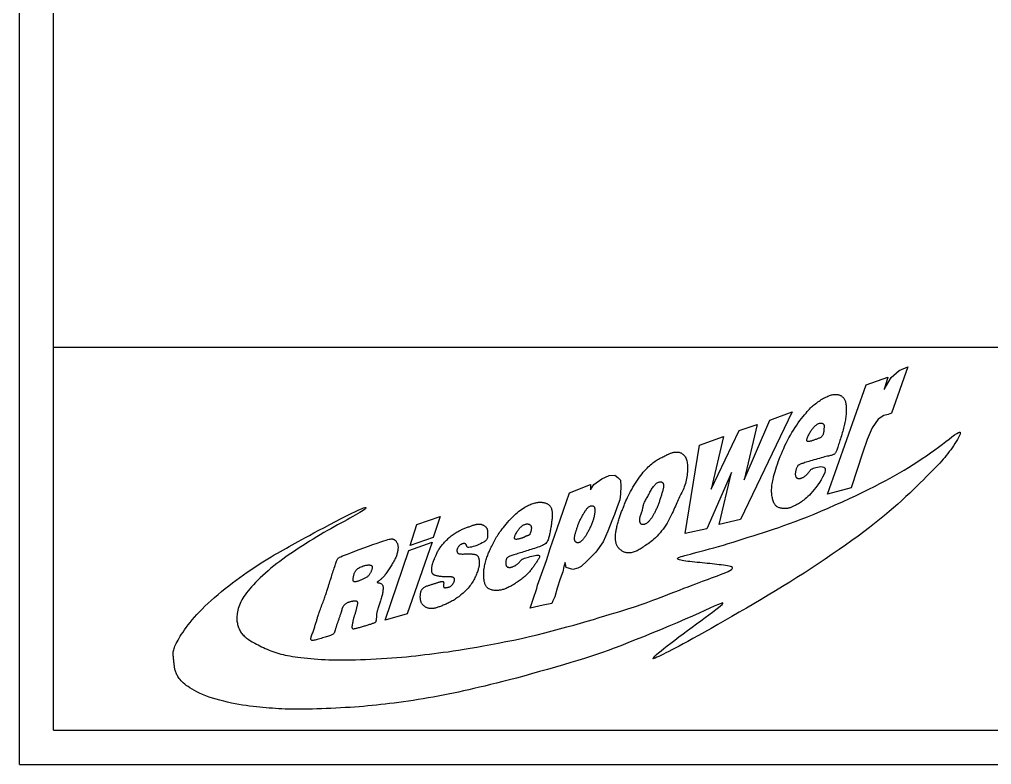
# Model space of a CAD drawing. Extents: x -14 to 273, y -13 to 191.
# Drawn here: x -14.46 to 21.06, y -13.11 to 14.1 of the extents above; entities that cross this region are included whole.
import ezdxf

# ---------------------------------------------------------------- set-up
doc = ezdxf.new("R2010")
doc.units = 0
doc.layers.add('圖框層', color=7, linetype='CONTINUOUS')
doc.layers.add('輪廓線層', color=7, linetype='CONTINUOUS')

msp = doc.modelspace()

# ---------------------------------------------------------------- linework, layer by layer
at = {"layer": '圖框層', "color": 7}
for p, q in [((-14.459, -13.114), (-14.459, 190.855)), ((-13.209, -11.864), (-13.209, 189.605)), ((-13.209, 2.136), (271.291, 2.136)), ((-13.209, -11.864), (271.291, -11.864)), ((-14.459, -13.114), (272.541, -13.114))]:
    msp.add_line(p, q, dxfattribs=at)
at = {"layer": '輪廓線層', "color": 116}
for points in [[(16.699, -0.812), (16.512, -1.245), (16.364, -1.708), (15.93, -3.008), (15.072, -3.235), (16.482, 0.754), (17.271, 1.04), (17.143, 0.587), (17.389, 1.02), (17.685, 1.276), (18, 1.414), (17.409, -0.28), (17.281, -0.329), (17.123, -0.359), (16.916, -0.497)], [(15.49, -1.381), (15.475, -1.429), (15.46, -1.474), (15.447, -1.517), (15.433, -1.556), (15.421, -1.592), (15.409, -1.625), (15.397, -1.655), (15.385, -1.682), (15.373, -1.706), (15.361, -1.726), (15.348, -1.744), (15.334, -1.76), (15.319, -1.773), (15.302, -1.785), (15.283, -1.795), (15.261, -1.804), (15.236, -1.812), (15.208, -1.82), (15.176, -1.827), (15.14, -1.835), (15.101, -1.844), (15.057, -1.854), (15.009, -1.865), (14.956, -1.878), (14.898, -1.893), (14.836, -1.911), (14.772, -1.929), (14.706, -1.948), (14.639, -1.968), (14.573, -1.988), (14.509, -2.007), (14.448, -2.026), (14.39, -2.043), (14.337, -2.059), (14.288, -2.074), (14.242, -2.087), (14.201, -2.1), (14.163, -2.112), (14.129, -2.123), (14.1, -2.133), (14.074, -2.143), (14.052, -2.153), (14.032, -2.162), (14.016, -2.173), (14.001, -2.184), (13.988, -2.196), (13.976, -2.211), (13.966, -2.227), (13.955, -2.246), (13.945, -2.267), (13.936, -2.29), (13.927, -2.314), (13.919, -2.338), (13.912, -2.363), (13.906, -2.388), (13.901, -2.413), (13.897, -2.436), (13.894, -2.459), (13.892, -2.48), (13.892, -2.501), (13.892, -2.52), (13.894, -2.538), (13.896, -2.556), (13.9, -2.572), (13.905, -2.587), (13.911, -2.601), (13.918, -2.614), (13.926, -2.625), (13.936, -2.636), (13.947, -2.644), (13.959, -2.652), (13.972, -2.658), (13.987, -2.662), (14.004, -2.665), (14.021, -2.666), (14.039, -2.666), (14.058, -2.664), (14.077, -2.661), (14.097, -2.657), (14.116, -2.651), (14.136, -2.644), (14.156, -2.635), (14.175, -2.625), (14.195, -2.614), (14.214, -2.602), (14.233, -2.588), (14.253, -2.573), (14.272, -2.557), (14.291, -2.54), (14.31, -2.522), (14.328, -2.504), (14.346, -2.485), (14.363, -2.465), (14.379, -2.446), (14.394, -2.427), (14.407, -2.409), (14.42, -2.391), (14.432, -2.374), (14.446, -2.358), (14.463, -2.342), (14.484, -2.326), (14.512, -2.31), (14.546, -2.294), (14.59, -2.277), (14.644, -2.261), (14.704, -2.246), (14.767, -2.235), (14.828, -2.231), (14.885, -2.234), (14.933, -2.249), (14.968, -2.275), (14.987, -2.317), (14.986, -2.374), (14.968, -2.446), (14.935, -2.528), (14.89, -2.618), (14.836, -2.712), (14.775, -2.807), (14.711, -2.901), (14.646, -2.99), (14.582, -3.071), (14.521, -3.144), (14.462, -3.21), (14.405, -3.27), (14.35, -3.323), (14.298, -3.371), (14.249, -3.413), (14.202, -3.451), (14.159, -3.485), (14.117, -3.514), (14.079, -3.541), (14.042, -3.564), (14.007, -3.585), (13.974, -3.604), (13.943, -3.621), (13.912, -3.637), (13.883, -3.652), (13.855, -3.666), (13.827, -3.68), (13.801, -3.692), (13.775, -3.704), (13.75, -3.715), (13.725, -3.725), (13.701, -3.734), (13.678, -3.741), (13.654, -3.748), (13.631, -3.754), (13.607, -3.758), (13.583, -3.761), (13.559, -3.764), (13.533, -3.765), (13.505, -3.765), (13.477, -3.764), (13.447, -3.761), (13.416, -3.758), (13.386, -3.753), (13.356, -3.747), (13.326, -3.74), (13.298, -3.731), (13.272, -3.721), (13.248, -3.71), (13.226, -3.697), (13.206, -3.683), (13.188, -3.666), (13.171, -3.648), (13.155, -3.627), (13.14, -3.604), (13.125, -3.578), (13.112, -3.55), (13.098, -3.519), (13.086, -3.486), (13.075, -3.45), (13.064, -3.413), (13.054, -3.374), (13.046, -3.333), (13.039, -3.291), (13.034, -3.249), (13.03, -3.205), (13.027, -3.16), (13.026, -3.114), (13.026, -3.066), (13.028, -3.017), (13.032, -2.967), (13.038, -2.915), (13.045, -2.861), (13.054, -2.805), (13.065, -2.747), (13.078, -2.686), (13.093, -2.621), (13.111, -2.553), (13.131, -2.481), (13.154, -2.404), (13.179, -2.322), (13.207, -2.235), (13.238, -2.145), (13.271, -2.052), (13.306, -1.957), (13.343, -1.86), (13.383, -1.761), (13.424, -1.663), (13.467, -1.564), (13.513, -1.466), (13.56, -1.369), (13.609, -1.272), (13.659, -1.176), (13.712, -1.082), (13.767, -0.989), (13.824, -0.897), (13.882, -0.807), (13.942, -0.719), (14.002, -0.635), (14.062, -0.553), (14.121, -0.476), (14.178, -0.404), (14.232, -0.337), (14.283, -0.276), (14.329, -0.221), (14.372, -0.173), (14.412, -0.129), (14.451, -0.089), (14.487, -0.053), (14.524, -0.019), (14.56, 0.012), (14.597, 0.043), (14.636, 0.074), (14.676, 0.104), (14.717, 0.133), (14.759, 0.161), (14.801, 0.189), (14.842, 0.215), (14.884, 0.24), (14.924, 0.264), (14.963, 0.285), (15.002, 0.305), (15.039, 0.323), (15.075, 0.34), (15.111, 0.354), (15.145, 0.367), (15.179, 0.377), (15.212, 0.386), (15.244, 0.393), (15.276, 0.399), (15.306, 0.402), (15.336, 0.404), (15.365, 0.405), (15.392, 0.404), (15.419, 0.402), (15.444, 0.399), (15.469, 0.394), (15.492, 0.388), (15.514, 0.381), (15.535, 0.372), (15.555, 0.362), (15.574, 0.351), (15.593, 0.338), (15.61, 0.322), (15.627, 0.306), (15.644, 0.287), (15.659, 0.266), (15.674, 0.244), (15.687, 0.221), (15.7, 0.195), (15.711, 0.169), (15.721, 0.141), (15.729, 0.111), (15.736, 0.08), (15.742, 0.048), (15.747, 0.013), (15.75, -0.022), (15.752, -0.06), (15.754, -0.1), (15.754, -0.141), (15.754, -0.185), (15.752, -0.23), (15.75, -0.277), (15.747, -0.325), (15.743, -0.374), (15.738, -0.423), (15.731, -0.474), (15.724, -0.524), (15.715, -0.574), (15.706, -0.624), (15.695, -0.675), (15.683, -0.726), (15.67, -0.777), (15.657, -0.83), (15.642, -0.883), (15.626, -0.938), (15.61, -0.994), (15.593, -1.051), (15.575, -1.108), (15.558, -1.165), (15.54, -1.221), (15.523, -1.276), (15.506, -1.33)], [(10.653, -4.501), (9.872, -4.672), (10.396, -1.444), (11.263, -1.134), (10.813, -3.058), (11.84, -0.909), (12.504, -0.696), (12.022, -2.716), (12.964, -0.535), (13.777, -0.236), (11.894, -4.159), (11.113, -4.351), (11.562, -2.449)], [(14.82, -1.165), (14.799, -1.176), (14.777, -1.187), (14.753, -1.197), (14.728, -1.207), (14.702, -1.217), (14.676, -1.227), (14.649, -1.237), (14.623, -1.246), (14.598, -1.255), (14.572, -1.265), (14.548, -1.273), (14.524, -1.282), (14.501, -1.289), (14.478, -1.296), (14.455, -1.303), (14.434, -1.308), (14.412, -1.312), (14.392, -1.314), (14.372, -1.315), (14.355, -1.313), (14.34, -1.309), (14.328, -1.302), (14.319, -1.292), (14.314, -1.279), (14.313, -1.262), (14.315, -1.241), (14.321, -1.218), (14.33, -1.192), (14.341, -1.164), (14.353, -1.135), (14.367, -1.106), (14.382, -1.076), (14.397, -1.046), (14.412, -1.016), (14.428, -0.987), (14.444, -0.958), (14.462, -0.93), (14.48, -0.902), (14.498, -0.875), (14.518, -0.849), (14.539, -0.823), (14.56, -0.799), (14.583, -0.775), (14.605, -0.753), (14.628, -0.733), (14.651, -0.714), (14.673, -0.698), (14.695, -0.684), (14.716, -0.672), (14.736, -0.662), (14.756, -0.655), (14.774, -0.649), (14.792, -0.645), (14.809, -0.643), (14.825, -0.643), (14.841, -0.643), (14.856, -0.645), (14.87, -0.649), (14.883, -0.653), (14.894, -0.658), (14.905, -0.665), (14.915, -0.672), (14.923, -0.68), (14.929, -0.689), (14.935, -0.699), (14.939, -0.71), (14.941, -0.722), (14.943, -0.736), (14.944, -0.751), (14.944, -0.769), (14.943, -0.789), (14.942, -0.812), (14.94, -0.837), (14.938, -0.864), (14.935, -0.893), (14.932, -0.923), (14.929, -0.952), (14.924, -0.981), (14.919, -1.009), (14.913, -1.034), (14.907, -1.057), (14.899, -1.078), (14.89, -1.096), (14.879, -1.112), (14.867, -1.127), (14.854, -1.141), (14.838, -1.153)], [(7.791, -5.386), (7.759, -5.384), (7.729, -5.38), (7.699, -5.373), (7.671, -5.365), (7.644, -5.354), (7.618, -5.343), (7.593, -5.33), (7.569, -5.316), (7.545, -5.301), (7.523, -5.285), (7.501, -5.268), (7.48, -5.25), (7.46, -5.231), (7.442, -5.212), (7.424, -5.191), (7.408, -5.169), (7.394, -5.147), (7.381, -5.123), (7.37, -5.098), (7.359, -5.073), (7.35, -5.046), (7.343, -5.018), (7.336, -4.99), (7.331, -4.96), (7.326, -4.93), (7.323, -4.899), (7.32, -4.866), (7.319, -4.833), (7.318, -4.8), (7.319, -4.765), (7.321, -4.729), (7.325, -4.693), (7.329, -4.656), (7.334, -4.619), (7.341, -4.581), (7.348, -4.542), (7.356, -4.502), (7.365, -4.462), (7.374, -4.422), (7.384, -4.38), (7.395, -4.339), (7.405, -4.297), (7.416, -4.255), (7.428, -4.213), (7.439, -4.171), (7.451, -4.131), (7.464, -4.092), (7.476, -4.054), (7.489, -4.017), (7.503, -3.982), (7.517, -3.946), (7.531, -3.911), (7.546, -3.874), (7.562, -3.836), (7.578, -3.796), (7.596, -3.753), (7.614, -3.707), (7.634, -3.657), (7.655, -3.603), (7.678, -3.546), (7.703, -3.486), (7.731, -3.423), (7.761, -3.356), (7.795, -3.286), (7.831, -3.214), (7.871, -3.138), (7.913, -3.062), (7.957, -2.984), (8.003, -2.907), (8.05, -2.831), (8.098, -2.757), (8.146, -2.686), (8.194, -2.618), (8.243, -2.554), (8.291, -2.493), (8.338, -2.435), (8.385, -2.381), (8.431, -2.331), (8.476, -2.284), (8.52, -2.24), (8.563, -2.199), (8.604, -2.162), (8.645, -2.127), (8.686, -2.095), (8.726, -2.064), (8.766, -2.036), (8.807, -2.01), (8.847, -1.984), (8.889, -1.96), (8.93, -1.937), (8.972, -1.915), (9.012, -1.894), (9.051, -1.874), (9.089, -1.856), (9.124, -1.839), (9.156, -1.823), (9.185, -1.808), (9.212, -1.795), (9.236, -1.783), (9.259, -1.771), (9.282, -1.761), (9.304, -1.751), (9.326, -1.743), (9.349, -1.735), (9.374, -1.727), (9.4, -1.72), (9.427, -1.714), (9.454, -1.709), (9.482, -1.705), (9.51, -1.702), (9.538, -1.7), (9.565, -1.7), (9.592, -1.701), (9.618, -1.703), (9.643, -1.708), (9.667, -1.714), (9.692, -1.722), (9.715, -1.733), (9.739, -1.745), (9.762, -1.761), (9.784, -1.779), (9.807, -1.799), (9.828, -1.823), (9.849, -1.849), (9.868, -1.877), (9.886, -1.909), (9.902, -1.943), (9.916, -1.98), (9.928, -2.02), (9.937, -2.063), (9.945, -2.108), (9.95, -2.156), (9.953, -2.206), (9.955, -2.258), (9.954, -2.312), (9.952, -2.369), (9.949, -2.427), (9.944, -2.487), (9.937, -2.548), (9.928, -2.609), (9.917, -2.67), (9.905, -2.731), (9.89, -2.792), (9.874, -2.851), (9.855, -2.908), (9.835, -2.965), (9.813, -3.02), (9.789, -3.074), (9.765, -3.127), (9.74, -3.18), (9.714, -3.233), (9.689, -3.285), (9.664, -3.338), (9.638, -3.391), (9.613, -3.445), (9.587, -3.5), (9.561, -3.556), (9.535, -3.614), (9.508, -3.674), (9.481, -3.736), (9.452, -3.8), (9.423, -3.867), (9.392, -3.935), (9.359, -4.005), (9.324, -4.076), (9.287, -4.148), (9.247, -4.221), (9.205, -4.294), (9.159, -4.367), (9.11, -4.439), (9.059, -4.511), (9.006, -4.58), (8.951, -4.648), (8.896, -4.712), (8.84, -4.773), (8.784, -4.829), (8.728, -4.881), (8.673, -4.928), (8.619, -4.971), (8.566, -5.011), (8.515, -5.048), (8.466, -5.081), (8.419, -5.113), (8.374, -5.142), (8.332, -5.17), (8.292, -5.196), (8.254, -5.221), (8.218, -5.244), (8.182, -5.265), (8.147, -5.285), (8.112, -5.303), (8.077, -5.32), (8.041, -5.335), (8.005, -5.349), (7.968, -5.36), (7.931, -5.37), (7.895, -5.377), (7.86, -5.383), (7.825, -5.386)], [(6.87, -4.978), (6.603, -5.357), (6.287, -5.669), (6.065, -5.876), (5.94, -5.946), (5.763, -5.994), (5.639, -5.957), (5.515, -5.912), (5.5, -5.788), (5.485, -5.728), (5.432, -5.882), (5.402, -6.073), (5.297, -6.329), (5.184, -6.674), (5.105, -6.986), (5.037, -7.132), (4.991, -7.229), (4.679, -7.297), (4.198, -7.402), (4.307, -7.075), (4.446, -6.688), (4.476, -6.561), (4.616, -6.16), (4.804, -5.664), (4.939, -5.217), (5.195, -4.496), (5.425, -3.824), (5.637, -3.187), (6.404, -2.879), (6.404, -3.078), (6.535, -2.89), (6.825, -2.676), (7.088, -2.559), (7.298, -2.544), (7.407, -2.623), (7.501, -2.732), (7.513, -2.95), (7.501, -3.228), (7.475, -3.45), (7.385, -3.705), (7.283, -3.979), (7.186, -4.216), (7.043, -4.591)], [(8.499, -3.319), (8.519, -3.282), (8.54, -3.244), (8.56, -3.206), (8.58, -3.169), (8.601, -3.131), (8.621, -3.094), (8.642, -3.058), (8.664, -3.024), (8.686, -2.991), (8.708, -2.96), (8.731, -2.931), (8.754, -2.904), (8.777, -2.88), (8.801, -2.858), (8.825, -2.839), (8.849, -2.823), (8.873, -2.81), (8.896, -2.801), (8.919, -2.794), (8.942, -2.79), (8.963, -2.789), (8.983, -2.79), (9.001, -2.793), (9.018, -2.799), (9.032, -2.807), (9.044, -2.817), (9.055, -2.828), (9.063, -2.842), (9.069, -2.857), (9.074, -2.874), (9.077, -2.892), (9.079, -2.912), (9.079, -2.933), (9.078, -2.955), (9.076, -2.979), (9.073, -3.004), (9.068, -3.03), (9.062, -3.057), (9.055, -3.085), (9.047, -3.115), (9.039, -3.145), (9.029, -3.176), (9.019, -3.208), (9.008, -3.241), (8.998, -3.274), (8.987, -3.307), (8.976, -3.341), (8.965, -3.374), (8.954, -3.406), (8.944, -3.439), (8.934, -3.471), (8.924, -3.503), (8.914, -3.535), (8.903, -3.567), (8.892, -3.599), (8.88, -3.631), (8.868, -3.662), (8.855, -3.694), (8.841, -3.725), (8.827, -3.757), (8.813, -3.787), (8.798, -3.818), (8.784, -3.847), (8.769, -3.876), (8.755, -3.905), (8.741, -3.932), (8.727, -3.959), (8.713, -3.985), (8.699, -4.009), (8.686, -4.033), (8.672, -4.056), (8.659, -4.078), (8.645, -4.098), (8.631, -4.118), (8.617, -4.137), (8.604, -4.155), (8.59, -4.172), (8.575, -4.189), (8.561, -4.205), (8.546, -4.221), (8.53, -4.236), (8.515, -4.252), (8.499, -4.267), (8.482, -4.281), (8.466, -4.294), (8.449, -4.306), (8.431, -4.317), (8.414, -4.327), (8.396, -4.335), (8.378, -4.341), (8.361, -4.346), (8.344, -4.349), (8.327, -4.35), (8.311, -4.35), (8.296, -4.347), (8.282, -4.343), (8.27, -4.337), (8.259, -4.329), (8.249, -4.319), (8.24, -4.308), (8.232, -4.295), (8.226, -4.281), (8.22, -4.266), (8.215, -4.25), (8.211, -4.233), (8.208, -4.216), (8.206, -4.197), (8.205, -4.177), (8.206, -4.155), (8.208, -4.131), (8.213, -4.106), (8.219, -4.079), (8.228, -4.05), (8.238, -4.019), (8.25, -3.987), (8.262, -3.954), (8.274, -3.92), (8.286, -3.887), (8.297, -3.854), (8.306, -3.821), (8.313, -3.79), (8.319, -3.76), (8.324, -3.731), (8.329, -3.702), (8.334, -3.673), (8.34, -3.644), (8.347, -3.615), (8.357, -3.586), (8.369, -3.555), (8.383, -3.524), (8.4, -3.492), (8.418, -3.459), (8.437, -3.426), (8.457, -3.391), (8.478, -3.356)], [(3.312, -5.746), (3.313, -5.765), (3.313, -5.782), (3.315, -5.798), (3.317, -5.814), (3.321, -5.828), (3.325, -5.841), (3.331, -5.854), (3.338, -5.865), (3.347, -5.875), (3.357, -5.885), (3.368, -5.893), (3.381, -5.9), (3.395, -5.906), (3.41, -5.91), (3.426, -5.913), (3.444, -5.914), (3.462, -5.913), (3.481, -5.912), (3.501, -5.908), (3.522, -5.903), (3.543, -5.897), (3.564, -5.89), (3.586, -5.881), (3.608, -5.872), (3.63, -5.861), (3.651, -5.85), (3.673, -5.838), (3.693, -5.825), (3.714, -5.811), (3.733, -5.797), (3.752, -5.782), (3.77, -5.766), (3.786, -5.75), (3.801, -5.734), (3.816, -5.718), (3.829, -5.703), (3.841, -5.687), (3.853, -5.673), (3.864, -5.66), (3.874, -5.648), (3.884, -5.637), (3.895, -5.627), (3.907, -5.618), (3.923, -5.609), (3.943, -5.6), (3.969, -5.59), (4.001, -5.578), (4.042, -5.565), (4.091, -5.55), (4.147, -5.533), (4.207, -5.516), (4.268, -5.5), (4.328, -5.486), (4.385, -5.474), (4.436, -5.466), (4.478, -5.463), (4.509, -5.465), (4.53, -5.473), (4.542, -5.485), (4.547, -5.5), (4.546, -5.519), (4.539, -5.541), (4.529, -5.564), (4.516, -5.588), (4.502, -5.614), (4.487, -5.639), (4.471, -5.665), (4.454, -5.691), (4.437, -5.718), (4.419, -5.744), (4.401, -5.771), (4.382, -5.798), (4.364, -5.824), (4.346, -5.851), (4.327, -5.877), (4.308, -5.904), (4.288, -5.931), (4.268, -5.958), (4.246, -5.985), (4.224, -6.013), (4.201, -6.041), (4.177, -6.069), (4.151, -6.098), (4.125, -6.126), (4.097, -6.155), (4.069, -6.184), (4.039, -6.212), (4.008, -6.24), (3.976, -6.268), (3.943, -6.295), (3.909, -6.322), (3.874, -6.349), (3.838, -6.376), (3.8, -6.402), (3.762, -6.429), (3.723, -6.455), (3.683, -6.482), (3.642, -6.508), (3.601, -6.534), (3.56, -6.56), (3.519, -6.584), (3.478, -6.607), (3.439, -6.628), (3.401, -6.647), (3.364, -6.664), (3.329, -6.68), (3.294, -6.693), (3.261, -6.705), (3.229, -6.715), (3.197, -6.724), (3.166, -6.732), (3.134, -6.739), (3.104, -6.745), (3.073, -6.75), (3.042, -6.754), (3.011, -6.757), (2.98, -6.759), (2.948, -6.759), (2.916, -6.757), (2.884, -6.754), (2.852, -6.749), (2.82, -6.741), (2.788, -6.732), (2.756, -6.722), (2.726, -6.709), (2.698, -6.695), (2.672, -6.679), (2.648, -6.662), (2.628, -6.644), (2.609, -6.624), (2.594, -6.603), (2.58, -6.58), (2.568, -6.557), (2.558, -6.532), (2.549, -6.507), (2.541, -6.481), (2.534, -6.454), (2.528, -6.426), (2.523, -6.397), (2.518, -6.367), (2.514, -6.336), (2.511, -6.304), (2.508, -6.27), (2.506, -6.235), (2.506, -6.198), (2.505, -6.159), (2.506, -6.119), (2.508, -6.078), (2.511, -6.036), (2.516, -5.993), (2.521, -5.948), (2.529, -5.903), (2.537, -5.858), (2.547, -5.812), (2.558, -5.766), (2.57, -5.72), (2.583, -5.674), (2.597, -5.629), (2.611, -5.586), (2.625, -5.543), (2.64, -5.502), (2.654, -5.462), (2.669, -5.423), (2.685, -5.383), (2.702, -5.344), (2.719, -5.304), (2.737, -5.263), (2.756, -5.221), (2.777, -5.177), (2.799, -5.132), (2.822, -5.085), (2.846, -5.038), (2.871, -4.99), (2.896, -4.942), (2.923, -4.894), (2.95, -4.847), (2.977, -4.801), (3.005, -4.755), (3.035, -4.709), (3.067, -4.662), (3.101, -4.614), (3.138, -4.563), (3.178, -4.51), (3.223, -4.454), (3.272, -4.394), (3.324, -4.332), (3.38, -4.268), (3.438, -4.203), (3.497, -4.139), (3.557, -4.077), (3.618, -4.017), (3.678, -3.961), (3.736, -3.91), (3.794, -3.864), (3.849, -3.821), (3.903, -3.783), (3.956, -3.749), (4.007, -3.718), (4.055, -3.69), (4.102, -3.665), (4.147, -3.643), (4.19, -3.623), (4.231, -3.606), (4.27, -3.59), (4.308, -3.577), (4.345, -3.566), (4.38, -3.557), (4.414, -3.549), (4.447, -3.543), (4.479, -3.538), (4.51, -3.535), (4.541, -3.533), (4.57, -3.532), (4.599, -3.533), (4.626, -3.534), (4.653, -3.537), (4.68, -3.541), (4.705, -3.546), (4.73, -3.552), (4.753, -3.559), (4.776, -3.566), (4.797, -3.574), (4.817, -3.583), (4.836, -3.592), (4.854, -3.601), (4.87, -3.611), (4.886, -3.622), (4.9, -3.634), (4.913, -3.647), (4.926, -3.661), (4.938, -3.678), (4.949, -3.696), (4.959, -3.717), (4.969, -3.74), (4.979, -3.764), (4.987, -3.791), (4.994, -3.818), (5.001, -3.846), (5.006, -3.876), (5.009, -3.906), (5.012, -3.936), (5.013, -3.967), (5.013, -3.998), (5.012, -4.03), (5.009, -4.063), (5.007, -4.098), (5.003, -4.133), (4.999, -4.171), (4.994, -4.209), (4.989, -4.249), (4.984, -4.29), (4.978, -4.332), (4.972, -4.374), (4.966, -4.416), (4.959, -4.458), (4.952, -4.499), (4.945, -4.54), (4.938, -4.58), (4.93, -4.619), (4.923, -4.657), (4.914, -4.695), (4.906, -4.732), (4.897, -4.768), (4.888, -4.804), (4.879, -4.839), (4.868, -4.874), (4.856, -4.908), (4.841, -4.942), (4.822, -4.974), (4.799, -5.005), (4.77, -5.034), (4.736, -5.062), (4.695, -5.088), (4.649, -5.113), (4.597, -5.136), (4.542, -5.158), (4.484, -5.179), (4.424, -5.2), (4.363, -5.219), (4.302, -5.239), (4.242, -5.258), (4.183, -5.276), (4.125, -5.295), (4.068, -5.313), (4.012, -5.331), (3.957, -5.348), (3.903, -5.364), (3.85, -5.38), (3.798, -5.396), (3.748, -5.411), (3.699, -5.425), (3.653, -5.438), (3.609, -5.452), (3.568, -5.464), (3.53, -5.477), (3.496, -5.488), (3.466, -5.5), (3.439, -5.512), (3.416, -5.523), (3.396, -5.535), (3.378, -5.548), (3.364, -5.562), (3.352, -5.576), (3.342, -5.592), (3.333, -5.609), (3.327, -5.628), (3.322, -5.647), (3.318, -5.667), (3.315, -5.687), (3.314, -5.707), (3.313, -5.727)], [(6.461, -3.66), (6.476, -3.661), (6.489, -3.663), (6.5, -3.666), (6.511, -3.671), (6.521, -3.678), (6.529, -3.686), (6.537, -3.695), (6.543, -3.706), (6.549, -3.717), (6.554, -3.731), (6.558, -3.745), (6.561, -3.76), (6.563, -3.777), (6.565, -3.794), (6.566, -3.812), (6.566, -3.831), (6.566, -3.851), (6.565, -3.872), (6.563, -3.893), (6.561, -3.916), (6.559, -3.939), (6.555, -3.963), (6.552, -3.988), (6.547, -4.014), (6.542, -4.04), (6.536, -4.068), (6.53, -4.096), (6.523, -4.126), (6.515, -4.155), (6.506, -4.186), (6.496, -4.217), (6.485, -4.248), (6.473, -4.28), (6.46, -4.312), (6.446, -4.345), (6.432, -4.377), (6.417, -4.41), (6.401, -4.442), (6.386, -4.474), (6.37, -4.506), (6.354, -4.538), (6.338, -4.569), (6.323, -4.599), (6.308, -4.628), (6.292, -4.656), (6.277, -4.684), (6.263, -4.709), (6.248, -4.734), (6.234, -4.756), (6.22, -4.777), (6.206, -4.797), (6.193, -4.816), (6.179, -4.834), (6.166, -4.851), (6.153, -4.867), (6.139, -4.883), (6.126, -4.899), (6.112, -4.914), (6.099, -4.928), (6.085, -4.942), (6.071, -4.955), (6.058, -4.967), (6.044, -4.978), (6.03, -4.987), (6.015, -4.995), (6.001, -5.002), (5.987, -5.007), (5.973, -5.01), (5.959, -5.013), (5.945, -5.013), (5.931, -5.013), (5.918, -5.011), (5.905, -5.008), (5.893, -5.003), (5.881, -4.997), (5.87, -4.989), (5.859, -4.98), (5.85, -4.968), (5.842, -4.956), (5.835, -4.941), (5.83, -4.924), (5.826, -4.906), (5.823, -4.886), (5.822, -4.865), (5.822, -4.842), (5.823, -4.819), (5.826, -4.795), (5.83, -4.771), (5.835, -4.746), (5.841, -4.721), (5.848, -4.695), (5.855, -4.67), (5.864, -4.644), (5.872, -4.618), (5.881, -4.592), (5.889, -4.566), (5.898, -4.539), (5.906, -4.513), (5.914, -4.486), (5.923, -4.459), (5.931, -4.432), (5.941, -4.404), (5.95, -4.376), (5.961, -4.347), (5.972, -4.318), (5.984, -4.289), (5.997, -4.259), (6.01, -4.228), (6.024, -4.198), (6.039, -4.167), (6.054, -4.137), (6.07, -4.106), (6.086, -4.076), (6.102, -4.046), (6.119, -4.016), (6.136, -3.986), (6.153, -3.958), (6.17, -3.93), (6.186, -3.903), (6.202, -3.877), (6.217, -3.852), (6.233, -3.829), (6.247, -3.807), (6.262, -3.786), (6.277, -3.766), (6.293, -3.748), (6.308, -3.732), (6.325, -3.717), (6.342, -3.704), (6.359, -3.693), (6.377, -3.683), (6.395, -3.676), (6.412, -3.669), (6.43, -3.665), (6.446, -3.662)], [(0.058, -4.351), (0.918, -4.048), (0.664, -4.819), (-0.177, -5.112)], [(1.589, -5.152), (1.579, -5.166), (1.569, -5.179), (1.56, -5.193), (1.552, -5.207), (1.545, -5.22), (1.539, -5.234), (1.534, -5.248), (1.53, -5.261), (1.527, -5.275), (1.526, -5.288), (1.526, -5.301), (1.526, -5.314), (1.528, -5.326), (1.531, -5.338), (1.535, -5.35), (1.54, -5.361), (1.546, -5.372), (1.553, -5.381), (1.562, -5.391), (1.574, -5.399), (1.588, -5.406), (1.606, -5.412), (1.627, -5.417), (1.653, -5.421), (1.683, -5.423), (1.717, -5.424), (1.753, -5.424), (1.793, -5.423), (1.834, -5.422), (1.875, -5.421), (1.916, -5.42), (1.957, -5.42), (1.996, -5.42), (2.033, -5.421), (2.068, -5.423), (2.101, -5.425), (2.132, -5.428), (2.16, -5.433), (2.185, -5.438), (2.207, -5.444), (2.227, -5.451), (2.244, -5.459), (2.258, -5.468), (2.27, -5.478), (2.281, -5.489), (2.29, -5.501), (2.298, -5.515), (2.305, -5.53), (2.311, -5.546), (2.317, -5.563), (2.322, -5.581), (2.327, -5.599), (2.331, -5.619), (2.334, -5.638), (2.337, -5.658), (2.34, -5.677), (2.341, -5.697), (2.342, -5.715), (2.343, -5.734), (2.343, -5.751), (2.343, -5.768), (2.342, -5.785), (2.341, -5.8), (2.341, -5.814), (2.34, -5.827), (2.339, -5.839), (2.337, -5.852), (2.335, -5.866), (2.332, -5.881), (2.329, -5.898), (2.323, -5.918), (2.317, -5.942), (2.308, -5.969), (2.299, -6.001), (2.287, -6.036), (2.274, -6.073), (2.259, -6.113), (2.243, -6.154), (2.226, -6.197), (2.207, -6.24), (2.187, -6.284), (2.165, -6.328), (2.142, -6.371), (2.117, -6.415), (2.091, -6.458), (2.063, -6.501), (2.034, -6.544), (2.003, -6.585), (1.97, -6.626), (1.936, -6.666), (1.901, -6.705), (1.864, -6.744), (1.827, -6.781), (1.789, -6.817), (1.75, -6.852), (1.711, -6.886), (1.672, -6.919), (1.633, -6.951), (1.593, -6.982), (1.554, -7.011), (1.515, -7.039), (1.475, -7.066), (1.436, -7.092), (1.397, -7.116), (1.358, -7.139), (1.319, -7.161), (1.281, -7.181), (1.243, -7.2), (1.205, -7.219), (1.168, -7.236), (1.132, -7.253), (1.096, -7.268), (1.061, -7.283), (1.027, -7.298), (0.993, -7.311), (0.96, -7.324), (0.928, -7.336), (0.896, -7.348), (0.864, -7.359), (0.833, -7.369), (0.802, -7.379), (0.771, -7.388), (0.741, -7.396), (0.711, -7.403), (0.681, -7.409), (0.652, -7.413), (0.624, -7.416), (0.596, -7.418), (0.569, -7.417), (0.543, -7.415), (0.517, -7.412), (0.492, -7.407), (0.468, -7.4), (0.444, -7.392), (0.421, -7.383), (0.399, -7.372), (0.378, -7.36), (0.357, -7.347), (0.338, -7.333), (0.319, -7.318), (0.302, -7.303), (0.285, -7.286), (0.27, -7.269), (0.257, -7.252), (0.244, -7.233), (0.234, -7.215), (0.224, -7.195), (0.216, -7.176), (0.209, -7.155), (0.203, -7.134), (0.198, -7.112), (0.194, -7.089), (0.191, -7.065), (0.19, -7.04), (0.189, -7.015), (0.189, -6.99), (0.189, -6.966), (0.19, -6.941), (0.192, -6.917), (0.195, -6.895), (0.198, -6.873), (0.201, -6.852), (0.205, -6.833), (0.209, -6.814), (0.214, -6.796), (0.22, -6.78), (0.226, -6.763), (0.232, -6.748), (0.239, -6.733), (0.247, -6.719), (0.256, -6.705), (0.266, -6.691), (0.278, -6.679), (0.291, -6.666), (0.306, -6.654), (0.322, -6.643), (0.341, -6.632), (0.362, -6.621), (0.384, -6.611), (0.408, -6.601), (0.433, -6.592), (0.459, -6.583), (0.485, -6.574), (0.512, -6.565), (0.54, -6.556), (0.567, -6.548), (0.594, -6.539), (0.622, -6.531), (0.649, -6.523), (0.676, -6.515), (0.703, -6.506), (0.73, -6.498), (0.756, -6.49), (0.782, -6.481), (0.807, -6.473), (0.832, -6.465), (0.855, -6.457), (0.878, -6.45), (0.9, -6.443), (0.921, -6.437), (0.941, -6.432), (0.959, -6.428), (0.976, -6.425), (0.991, -6.423), (1.004, -6.423), (1.016, -6.426), (1.025, -6.43), (1.032, -6.438), (1.038, -6.448), (1.041, -6.46), (1.043, -6.474), (1.043, -6.489), (1.043, -6.505), (1.042, -6.522), (1.04, -6.538), (1.039, -6.553), (1.038, -6.568), (1.038, -6.581), (1.038, -6.593), (1.038, -6.604), (1.039, -6.614), (1.041, -6.623), (1.044, -6.631), (1.048, -6.637), (1.052, -6.643), (1.058, -6.647), (1.065, -6.651), (1.073, -6.653), (1.083, -6.655), (1.095, -6.655), (1.108, -6.655), (1.124, -6.653), (1.143, -6.651), (1.163, -6.648), (1.184, -6.643), (1.206, -6.638), (1.228, -6.632), (1.249, -6.625), (1.27, -6.617), (1.289, -6.608), (1.305, -6.598), (1.32, -6.588), (1.333, -6.576), (1.345, -6.564), (1.355, -6.552), (1.365, -6.538), (1.374, -6.525), (1.383, -6.51), (1.392, -6.496), (1.401, -6.481), (1.409, -6.466), (1.417, -6.451), (1.424, -6.436), (1.431, -6.421), (1.436, -6.406), (1.44, -6.392), (1.442, -6.379), (1.443, -6.366), (1.443, -6.354), (1.441, -6.342), (1.438, -6.331), (1.433, -6.321), (1.427, -6.312), (1.42, -6.303), (1.411, -6.294), (1.401, -6.287), (1.389, -6.28), (1.376, -6.274), (1.361, -6.269), (1.343, -6.265), (1.324, -6.262), (1.302, -6.26), (1.278, -6.259), (1.251, -6.258), (1.223, -6.258), (1.193, -6.258), (1.162, -6.259), (1.129, -6.259), (1.096, -6.258), (1.062, -6.257), (1.028, -6.255), (0.994, -6.253), (0.961, -6.249), (0.927, -6.245), (0.895, -6.24), (0.864, -6.235), (0.834, -6.23), (0.806, -6.224), (0.78, -6.218), (0.756, -6.212), (0.734, -6.206), (0.714, -6.199), (0.696, -6.191), (0.68, -6.183), (0.665, -6.173), (0.653, -6.162), (0.642, -6.151), (0.634, -6.137), (0.626, -6.123), (0.621, -6.107), (0.616, -6.09), (0.613, -6.072), (0.611, -6.053), (0.609, -6.032), (0.608, -6.011), (0.608, -5.988), (0.609, -5.965), (0.61, -5.941), (0.612, -5.917), (0.614, -5.893), (0.618, -5.87), (0.622, -5.847), (0.627, -5.825), (0.632, -5.804), (0.638, -5.783), (0.644, -5.764), (0.65, -5.745), (0.657, -5.726), (0.664, -5.709), (0.67, -5.692), (0.677, -5.675), (0.683, -5.659), (0.689, -5.642), (0.696, -5.625), (0.703, -5.607), (0.711, -5.588), (0.72, -5.567), (0.729, -5.544), (0.74, -5.518), (0.751, -5.491), (0.764, -5.461), (0.777, -5.431), (0.791, -5.4), (0.807, -5.368), (0.823, -5.336), (0.841, -5.304), (0.859, -5.273), (0.878, -5.243), (0.898, -5.212), (0.92, -5.182), (0.942, -5.152), (0.967, -5.121), (0.992, -5.09), (1.019, -5.057), (1.048, -5.024), (1.079, -4.991), (1.11, -4.957), (1.143, -4.923), (1.177, -4.889), (1.212, -4.855), (1.248, -4.823), (1.284, -4.792), (1.32, -4.762), (1.357, -4.734), (1.394, -4.707), (1.431, -4.682), (1.467, -4.659), (1.503, -4.637), (1.538, -4.616), (1.572, -4.597), (1.605, -4.579), (1.637, -4.563), (1.668, -4.548), (1.699, -4.534), (1.729, -4.521), (1.759, -4.508), (1.789, -4.496), (1.819, -4.483), (1.849, -4.471), (1.88, -4.46), (1.91, -4.448), (1.94, -4.436), (1.97, -4.425), (2, -4.414), (2.029, -4.404), (2.057, -4.394), (2.084, -4.385), (2.11, -4.376), (2.136, -4.368), (2.16, -4.36), (2.183, -4.354), (2.205, -4.348), (2.227, -4.343), (2.247, -4.338), (2.266, -4.335), (2.283, -4.332), (2.3, -4.33), (2.317, -4.329), (2.333, -4.328), (2.348, -4.329), (2.363, -4.33), (2.378, -4.332), (2.393, -4.334), (2.408, -4.338), (2.424, -4.342), (2.439, -4.347), (2.454, -4.353), (2.469, -4.359), (2.485, -4.366), (2.5, -4.374), (2.516, -4.383), (2.531, -4.393), (2.546, -4.403), (2.56, -4.414), (2.574, -4.425), (2.586, -4.437), (2.598, -4.449), (2.608, -4.462), (2.617, -4.476), (2.624, -4.489), (2.63, -4.504), (2.634, -4.519), (2.638, -4.536), (2.641, -4.553), (2.643, -4.571), (2.645, -4.591), (2.646, -4.612), (2.647, -4.633), (2.648, -4.656), (2.648, -4.68), (2.648, -4.705), (2.647, -4.729), (2.646, -4.755), (2.645, -4.78), (2.643, -4.805), (2.639, -4.83), (2.632, -4.856), (2.621, -4.882), (2.604, -4.908), (2.58, -4.935), (2.547, -4.963), (2.505, -4.992), (2.452, -5.021), (2.391, -5.051), (2.324, -5.08), (2.254, -5.108), (2.185, -5.132), (2.119, -5.153), (2.059, -5.169), (2.008, -5.179), (1.967, -5.183), (1.937, -5.181), (1.915, -5.175), (1.9, -5.165), (1.891, -5.152), (1.884, -5.138), (1.88, -5.123), (1.877, -5.109), (1.872, -5.096), (1.866, -5.084), (1.859, -5.074), (1.852, -5.066), (1.843, -5.058), (1.833, -5.053), (1.822, -5.048), (1.81, -5.045), (1.797, -5.043), (1.783, -5.042), (1.769, -5.042), (1.754, -5.044), (1.739, -5.047), (1.724, -5.051), (1.709, -5.057), (1.694, -5.063), (1.68, -5.071), (1.665, -5.081), (1.651, -5.091), (1.638, -5.102), (1.625, -5.114), (1.612, -5.126), (1.6, -5.139)], [(4.071, -4.766), (4.058, -4.771), (4.045, -4.777), (4.033, -4.783), (4.02, -4.79), (4.008, -4.797), (3.996, -4.803), (3.985, -4.81), (3.973, -4.816), (3.961, -4.821), (3.95, -4.826), (3.938, -4.831), (3.925, -4.836), (3.912, -4.84), (3.897, -4.845), (3.882, -4.849), (3.865, -4.854), (3.847, -4.859), (3.827, -4.865), (3.807, -4.87), (3.786, -4.875), (3.765, -4.88), (3.744, -4.884), (3.724, -4.887), (3.705, -4.889), (3.687, -4.889), (3.672, -4.887), (3.658, -4.884), (3.646, -4.879), (3.637, -4.871), (3.631, -4.86), (3.628, -4.846), (3.628, -4.83), (3.631, -4.81), (3.638, -4.787), (3.647, -4.761), (3.659, -4.734), (3.673, -4.706), (3.688, -4.677), (3.704, -4.648), (3.721, -4.619), (3.738, -4.59), (3.756, -4.563), (3.774, -4.537), (3.792, -4.512), (3.811, -4.488), (3.83, -4.465), (3.851, -4.444), (3.872, -4.425), (3.893, -4.407), (3.916, -4.391), (3.939, -4.376), (3.962, -4.363), (3.985, -4.352), (4.008, -4.343), (4.031, -4.336), (4.053, -4.331), (4.074, -4.327), (4.095, -4.326), (4.115, -4.326), (4.133, -4.328), (4.151, -4.332), (4.167, -4.337), (4.182, -4.344), (4.195, -4.352), (4.207, -4.361), (4.217, -4.371), (4.226, -4.383), (4.233, -4.396), (4.238, -4.41), (4.243, -4.424), (4.246, -4.44), (4.247, -4.457), (4.248, -4.475), (4.247, -4.493), (4.245, -4.512), (4.243, -4.531), (4.239, -4.55), (4.235, -4.57), (4.231, -4.589), (4.226, -4.608), (4.221, -4.627), (4.215, -4.645), (4.209, -4.662), (4.203, -4.678), (4.196, -4.693), (4.188, -4.706), (4.18, -4.718), (4.17, -4.728), (4.16, -4.736), (4.148, -4.742), (4.136, -4.747), (4.124, -4.752), (4.111, -4.755), (4.097, -4.759), (4.084, -4.762)], [(-1.216, -6.524), (-1.201, -6.539), (-1.19, -6.557), (-1.182, -6.577), (-1.176, -6.599), (-1.173, -6.624), (-1.171, -6.65), (-1.171, -6.679), (-1.173, -6.71), (-1.175, -6.742), (-1.179, -6.776), (-1.185, -6.812), (-1.191, -6.849), (-1.198, -6.887), (-1.206, -6.926), (-1.216, -6.966), (-1.226, -7.006), (-1.237, -7.047), (-1.249, -7.088), (-1.261, -7.128), (-1.274, -7.169), (-1.287, -7.208), (-1.299, -7.247), (-1.312, -7.284), (-1.324, -7.32), (-1.336, -7.354), (-1.348, -7.386), (-1.358, -7.417), (-1.368, -7.446), (-1.377, -7.474), (-1.385, -7.502), (-1.392, -7.528), (-1.397, -7.554), (-1.402, -7.579), (-1.406, -7.603), (-1.408, -7.627), (-1.41, -7.651), (-1.412, -7.673), (-1.413, -7.695), (-1.414, -7.716), (-1.416, -7.737), (-1.417, -7.756), (-1.419, -7.775), (-1.42, -7.792), (-1.422, -7.809), (-1.424, -7.824), (-1.426, -7.839), (-1.428, -7.852), (-1.43, -7.864), (-1.431, -7.875), (-1.433, -7.885), (-1.436, -7.894), (-1.439, -7.902), (-1.445, -7.91), (-1.452, -7.917), (-1.461, -7.925), (-1.474, -7.933), (-1.489, -7.941), (-1.507, -7.949), (-1.529, -7.958), (-1.552, -7.966), (-1.578, -7.976), (-1.606, -7.985), (-1.635, -7.994), (-1.666, -8.004), (-1.698, -8.014), (-1.731, -8.024), (-1.764, -8.034), (-1.798, -8.044), (-1.833, -8.054), (-1.868, -8.064), (-1.904, -8.075), (-1.939, -8.085), (-1.974, -8.095), (-2.009, -8.105), (-2.043, -8.115), (-2.076, -8.124), (-2.107, -8.132), (-2.137, -8.14), (-2.164, -8.148), (-2.189, -8.154), (-2.211, -8.159), (-2.23, -8.162), (-2.247, -8.164), (-2.261, -8.164), (-2.273, -8.161), (-2.282, -8.156), (-2.289, -8.148), (-2.294, -8.137), (-2.297, -8.122), (-2.297, -8.104), (-2.297, -8.083), (-2.295, -8.061), (-2.292, -8.036), (-2.288, -8.011), (-2.284, -7.985), (-2.279, -7.958), (-2.275, -7.932), (-2.27, -7.906), (-2.266, -7.88), (-2.261, -7.855), (-2.256, -7.829), (-2.25, -7.803), (-2.243, -7.777), (-2.236, -7.751), (-2.228, -7.724), (-2.22, -7.697), (-2.211, -7.67), (-2.201, -7.643), (-2.192, -7.615), (-2.183, -7.587), (-2.174, -7.56), (-2.165, -7.532), (-2.157, -7.504), (-2.15, -7.476), (-2.143, -7.449), (-2.137, -7.422), (-2.131, -7.396), (-2.125, -7.37), (-2.12, -7.346), (-2.115, -7.324), (-2.11, -7.302), (-2.106, -7.282), (-2.102, -7.264), (-2.099, -7.247), (-2.096, -7.232), (-2.095, -7.218), (-2.095, -7.205), (-2.096, -7.194), (-2.098, -7.185), (-2.102, -7.177), (-2.107, -7.17), (-2.114, -7.164), (-2.121, -7.16), (-2.129, -7.156), (-2.138, -7.153), (-2.147, -7.15), (-2.158, -7.148), (-2.168, -7.146), (-2.18, -7.145), (-2.192, -7.144), (-2.204, -7.144), (-2.217, -7.144), (-2.231, -7.145), (-2.245, -7.146), (-2.26, -7.148), (-2.275, -7.15), (-2.291, -7.153), (-2.308, -7.156), (-2.325, -7.16), (-2.342, -7.164), (-2.361, -7.169), (-2.38, -7.174), (-2.399, -7.179), (-2.419, -7.185), (-2.439, -7.192), (-2.459, -7.199), (-2.479, -7.208), (-2.498, -7.217), (-2.517, -7.227), (-2.535, -7.238), (-2.552, -7.251), (-2.568, -7.264), (-2.583, -7.278), (-2.597, -7.293), (-2.61, -7.308), (-2.621, -7.322), (-2.632, -7.337), (-2.641, -7.352), (-2.648, -7.366), (-2.655, -7.379), (-2.66, -7.392), (-2.665, -7.405), (-2.669, -7.418), (-2.673, -7.431), (-2.677, -7.444), (-2.68, -7.458), (-2.684, -7.472), (-2.688, -7.487), (-2.692, -7.503), (-2.696, -7.519), (-2.701, -7.537), (-2.707, -7.556), (-2.713, -7.577), (-2.72, -7.599), (-2.728, -7.622), (-2.737, -7.647), (-2.746, -7.674), (-2.755, -7.701), (-2.765, -7.728), (-2.775, -7.755), (-2.785, -7.783), (-2.794, -7.809), (-2.803, -7.835), (-2.812, -7.86), (-2.82, -7.885), (-2.828, -7.909), (-2.836, -7.933), (-2.844, -7.956), (-2.852, -7.98), (-2.86, -8.004), (-2.868, -8.028), (-2.876, -8.052), (-2.883, -8.076), (-2.891, -8.1), (-2.898, -8.124), (-2.905, -8.147), (-2.912, -8.17), (-2.918, -8.192), (-2.923, -8.214), (-2.929, -8.234), (-2.934, -8.254), (-2.941, -8.272), (-2.948, -8.29), (-2.958, -8.306), (-2.969, -8.322), (-2.983, -8.337), (-2.999, -8.35), (-3.019, -8.363), (-3.041, -8.375), (-3.067, -8.387), (-3.096, -8.398), (-3.128, -8.41), (-3.164, -8.422), (-3.203, -8.435), (-3.246, -8.448), (-3.291, -8.462), (-3.338, -8.476), (-3.387, -8.491), (-3.436, -8.505), (-3.484, -8.519), (-3.531, -8.532), (-3.576, -8.545), (-3.619, -8.556), (-3.658, -8.566), (-3.693, -8.573), (-3.725, -8.578), (-3.752, -8.58), (-3.774, -8.578), (-3.792, -8.573), (-3.804, -8.562), (-3.81, -8.546), (-3.812, -8.526), (-3.809, -8.502), (-3.803, -8.474), (-3.794, -8.443), (-3.783, -8.41), (-3.77, -8.376), (-3.757, -8.34), (-3.744, -8.304), (-3.731, -8.267), (-3.718, -8.23), (-3.706, -8.194), (-3.694, -8.157), (-3.682, -8.121), (-3.67, -8.085), (-3.659, -8.051), (-3.648, -8.017), (-3.637, -7.984), (-3.627, -7.951), (-3.617, -7.919), (-3.608, -7.888), (-3.598, -7.857), (-3.589, -7.827), (-3.58, -7.797), (-3.571, -7.766), (-3.562, -7.736), (-3.552, -7.705), (-3.542, -7.673), (-3.532, -7.639), (-3.52, -7.603), (-3.507, -7.565), (-3.493, -7.524), (-3.477, -7.481), (-3.46, -7.434), (-3.442, -7.386), (-3.423, -7.336), (-3.404, -7.285), (-3.385, -7.234), (-3.366, -7.183), (-3.348, -7.134), (-3.33, -7.086), (-3.314, -7.039), (-3.298, -6.994), (-3.283, -6.95), (-3.269, -6.907), (-3.255, -6.866), (-3.242, -6.825), (-3.229, -6.786), (-3.216, -6.747), (-3.204, -6.71), (-3.192, -6.674), (-3.18, -6.639), (-3.17, -6.606), (-3.16, -6.574), (-3.15, -6.545), (-3.142, -6.518), (-3.134, -6.493), (-3.127, -6.469), (-3.12, -6.445), (-3.113, -6.421), (-3.106, -6.395), (-3.097, -6.366), (-3.086, -6.333), (-3.074, -6.295), (-3.06, -6.252), (-3.044, -6.203), (-3.027, -6.152), (-3.009, -6.098), (-2.99, -6.043), (-2.972, -5.989), (-2.954, -5.935), (-2.937, -5.885), (-2.922, -5.838), (-2.907, -5.795), (-2.895, -5.755), (-2.883, -5.719), (-2.871, -5.687), (-2.861, -5.659), (-2.85, -5.634), (-2.84, -5.612), (-2.829, -5.593), (-2.815, -5.576), (-2.794, -5.56), (-2.764, -5.542), (-2.72, -5.521), (-2.659, -5.495), (-2.579, -5.463), (-2.476, -5.424), (-2.348, -5.376), (-2.201, -5.322), (-2.039, -5.262), (-1.871, -5.201), (-1.702, -5.14), (-1.54, -5.082), (-1.389, -5.029), (-1.257, -4.983), (-1.149, -4.947), (-1.064, -4.919), (-0.997, -4.899), (-0.946, -4.885), (-0.908, -4.877), (-0.88, -4.873), (-0.859, -4.872), (-0.842, -4.873), (-0.825, -4.875), (-0.809, -4.879), (-0.794, -4.883), (-0.779, -4.888), (-0.765, -4.895), (-0.751, -4.903), (-0.738, -4.913), (-0.724, -4.924), (-0.711, -4.937), (-0.699, -4.952), (-0.687, -4.968), (-0.675, -4.985), (-0.665, -5.004), (-0.655, -5.023), (-0.647, -5.044), (-0.64, -5.065), (-0.634, -5.088), (-0.63, -5.111), (-0.627, -5.135), (-0.626, -5.159), (-0.625, -5.185), (-0.626, -5.212), (-0.628, -5.239), (-0.631, -5.268), (-0.635, -5.298), (-0.641, -5.329), (-0.647, -5.361), (-0.655, -5.393), (-0.664, -5.425), (-0.673, -5.458), (-0.684, -5.491), (-0.697, -5.523), (-0.71, -5.556), (-0.725, -5.588), (-0.741, -5.62), (-0.757, -5.652), (-0.775, -5.684), (-0.794, -5.717), (-0.814, -5.751), (-0.835, -5.786), (-0.856, -5.821), (-0.879, -5.858), (-0.902, -5.895), (-0.925, -5.932), (-0.948, -5.97), (-0.972, -6.006), (-0.996, -6.043), (-1.02, -6.078), (-1.044, -6.111), (-1.067, -6.143), (-1.09, -6.174), (-1.113, -6.203), (-1.136, -6.231), (-1.158, -6.257), (-1.18, -6.281), (-1.203, -6.304), (-1.224, -6.324), (-1.246, -6.343), (-1.267, -6.36), (-1.287, -6.375), (-1.305, -6.389), (-1.323, -6.401), (-1.338, -6.413), (-1.352, -6.422), (-1.364, -6.431), (-1.374, -6.439), (-1.38, -6.446), (-1.384, -6.452), (-1.385, -6.457), (-1.382, -6.462), (-1.376, -6.466), (-1.366, -6.47), (-1.352, -6.474), (-1.335, -6.478), (-1.315, -6.482), (-1.294, -6.488), (-1.273, -6.494), (-1.252, -6.502), (-1.233, -6.512)], [(-0.235, -5.298), (0.625, -4.995), (-0.294, -7.603), (-1.096, -7.837)], [(-1.86, -6.322), (-1.886, -6.335), (-1.912, -6.347), (-1.938, -6.36), (-1.965, -6.372), (-1.991, -6.383), (-2.018, -6.394), (-2.045, -6.403), (-2.071, -6.412), (-2.097, -6.42), (-2.122, -6.427), (-2.146, -6.432), (-2.169, -6.436), (-2.19, -6.438), (-2.209, -6.438), (-2.225, -6.436), (-2.239, -6.432), (-2.25, -6.425), (-2.258, -6.416), (-2.264, -6.405), (-2.267, -6.392), (-2.269, -6.377), (-2.269, -6.361), (-2.268, -6.344), (-2.266, -6.326), (-2.263, -6.308), (-2.26, -6.289), (-2.256, -6.269), (-2.251, -6.249), (-2.247, -6.228), (-2.241, -6.207), (-2.235, -6.185), (-2.229, -6.162), (-2.222, -6.139), (-2.214, -6.116), (-2.205, -6.092), (-2.194, -6.069), (-2.181, -6.046), (-2.165, -6.023), (-2.147, -6.001), (-2.124, -5.979), (-2.099, -5.958), (-2.07, -5.939), (-2.038, -5.92), (-2.005, -5.903), (-1.97, -5.888), (-1.935, -5.874), (-1.9, -5.861), (-1.866, -5.851), (-1.833, -5.842), (-1.802, -5.835), (-1.772, -5.83), (-1.744, -5.827), (-1.718, -5.825), (-1.694, -5.824), (-1.672, -5.825), (-1.651, -5.827), (-1.633, -5.83), (-1.617, -5.834), (-1.603, -5.84), (-1.592, -5.847), (-1.582, -5.855), (-1.575, -5.865), (-1.57, -5.876), (-1.567, -5.89), (-1.566, -5.905), (-1.568, -5.921), (-1.571, -5.939), (-1.575, -5.959), (-1.581, -5.979), (-1.587, -5.999), (-1.595, -6.021), (-1.603, -6.042), (-1.611, -6.063), (-1.62, -6.085), (-1.629, -6.106), (-1.639, -6.126), (-1.65, -6.146), (-1.663, -6.166), (-1.676, -6.185), (-1.691, -6.203), (-1.708, -6.22), (-1.726, -6.236), (-1.746, -6.252), (-1.766, -6.267), (-1.788, -6.281), (-1.812, -6.295), (-1.836, -6.308)]]:
    msp.add_lwpolyline(points, close=True, dxfattribs=at)
at = {"layer": '輪廓線層', "color": 1}
msp.add_lwpolyline([(10.136, -7.691), (9.867, -7.808), (9.578, -7.932), (9.274, -8.06), (8.962, -8.19), (8.649, -8.319), (8.341, -8.445), (8.045, -8.564), (7.767, -8.674), (7.512, -8.774), (7.277, -8.864), (7.055, -8.946), (6.841, -9.023), (6.629, -9.096), (6.414, -9.167), (6.19, -9.239), (5.95, -9.313), (5.692, -9.391), (5.418, -9.472), (5.133, -9.555), (4.841, -9.639), (4.547, -9.721), (4.255, -9.802), (3.971, -9.88), (3.699, -9.953), (3.443, -10.021), (3.201, -10.083), (2.972, -10.141), (2.755, -10.195), (2.547, -10.246), (2.346, -10.293), (2.151, -10.339), (1.959, -10.382), (1.77, -10.424), (1.583, -10.465), (1.397, -10.505), (1.212, -10.543), (1.029, -10.58), (0.846, -10.615), (0.663, -10.649), (0.48, -10.682), (0.297, -10.713), (0.115, -10.742), (-0.066, -10.77), (-0.245, -10.797), (-0.423, -10.822), (-0.597, -10.845), (-0.768, -10.867), (-0.936, -10.888), (-1.098, -10.908), (-1.258, -10.926), (-1.415, -10.943), (-1.572, -10.959), (-1.728, -10.974), (-1.886, -10.988), (-2.046, -11.001), (-2.211, -11.013), (-2.38, -11.025), (-2.552, -11.036), (-2.727, -11.047), (-2.903, -11.056), (-3.079, -11.065), (-3.253, -11.072), (-3.425, -11.079), (-3.592, -11.084), (-3.754, -11.088), (-3.911, -11.091), (-4.062, -11.093), (-4.208, -11.094), (-4.35, -11.094), (-4.486, -11.092), (-4.618, -11.089), (-4.745, -11.086), (-4.867, -11.081), (-4.986, -11.075), (-5.102, -11.068), (-5.217, -11.06), (-5.331, -11.051), (-5.445, -11.041), (-5.561, -11.031), (-5.678, -11.019), (-5.799, -11.006), (-5.923, -10.992), (-6.049, -10.977), (-6.178, -10.96), (-6.31, -10.94), (-6.443, -10.919), (-6.579, -10.895), (-6.716, -10.867), (-6.855, -10.837), (-6.994, -10.804), (-7.132, -10.768), (-7.268, -10.73), (-7.4, -10.689), (-7.529, -10.647), (-7.651, -10.602), (-7.767, -10.557), (-7.875, -10.51), (-7.974, -10.462), (-8.067, -10.413), (-8.151, -10.365), (-8.229, -10.317), (-8.299, -10.269), (-8.363, -10.223), (-8.42, -10.177), (-8.471, -10.133), (-8.515, -10.091), (-8.555, -10.051), (-8.589, -10.011), (-8.619, -9.973), (-8.646, -9.937), (-8.669, -9.901), (-8.689, -9.866), (-8.707, -9.833), (-8.722, -9.8), (-8.736, -9.767), (-8.748, -9.735), (-8.759, -9.704), (-8.767, -9.672), (-8.775, -9.641), (-8.782, -9.609), (-8.787, -9.577), (-8.792, -9.545), (-8.797, -9.512), (-8.801, -9.479), (-8.805, -9.445), (-8.808, -9.41), (-8.812, -9.374), (-8.816, -9.338), (-8.821, -9.301), (-8.826, -9.262), (-8.83, -9.224), (-8.835, -9.185), (-8.838, -9.145), (-8.84, -9.107), (-8.841, -9.068), (-8.839, -9.03), (-8.836, -8.993), (-8.83, -8.956), (-8.821, -8.918), (-8.81, -8.878), (-8.795, -8.837), (-8.777, -8.792), (-8.755, -8.744), (-8.729, -8.691), (-8.699, -8.632), (-8.664, -8.569), (-8.625, -8.501), (-8.582, -8.429), (-8.534, -8.353), (-8.481, -8.273), (-8.424, -8.19), (-8.362, -8.104), (-8.296, -8.016), (-8.224, -7.925), (-8.148, -7.831), (-8.066, -7.736), (-7.978, -7.638), (-7.885, -7.537), (-7.785, -7.435), (-7.68, -7.331), (-7.568, -7.225), (-7.451, -7.118), (-7.328, -7.01), (-7.202, -6.902), (-7.073, -6.795), (-6.941, -6.688), (-6.807, -6.582), (-6.673, -6.478), (-6.539, -6.377), (-6.405, -6.278), (-6.271, -6.182), (-6.139, -6.089), (-6.007, -5.999), (-5.878, -5.912), (-5.75, -5.828), (-5.624, -5.747), (-5.5, -5.67), (-5.379, -5.597), (-5.261, -5.526), (-5.145, -5.458), (-5.031, -5.392), (-4.919, -5.328), (-4.81, -5.267), (-4.703, -5.207), (-4.598, -5.148), (-4.493, -5.089), (-4.384, -5.029), (-4.27, -4.966), (-4.146, -4.898), (-4.012, -4.824), (-3.863, -4.744), (-3.697, -4.654), (-3.513, -4.555), (-3.316, -4.45), (-3.111, -4.341), (-2.904, -4.232), (-2.702, -4.127), (-2.51, -4.029), (-2.335, -3.941), (-2.182, -3.868), (-2.057, -3.811), (-1.958, -3.769), (-1.884, -3.743), (-1.832, -3.729), (-1.802, -3.726), (-1.79, -3.733), (-1.796, -3.749), (-1.816, -3.771), (-1.851, -3.799), (-1.897, -3.831), (-1.955, -3.869), (-2.023, -3.91), (-2.1, -3.956), (-2.187, -4.005), (-2.28, -4.058), (-2.381, -4.113), (-2.487, -4.171), (-2.598, -4.232), (-2.713, -4.295), (-2.832, -4.36), (-2.955, -4.428), (-3.08, -4.498), (-3.208, -4.57), (-3.337, -4.644), (-3.467, -4.72), (-3.597, -4.798), (-3.728, -4.877), (-3.858, -4.957), (-3.987, -5.038), (-4.115, -5.12), (-4.241, -5.202), (-4.365, -5.284), (-4.486, -5.365), (-4.605, -5.447), (-4.722, -5.528), (-4.836, -5.611), (-4.947, -5.693), (-5.056, -5.776), (-5.163, -5.861), (-5.267, -5.946), (-5.369, -6.033), (-5.469, -6.12), (-5.565, -6.208), (-5.657, -6.295), (-5.745, -6.38), (-5.828, -6.465), (-5.907, -6.546), (-5.979, -6.625), (-6.046, -6.7), (-6.107, -6.772), (-6.162, -6.841), (-6.212, -6.909), (-6.258, -6.974), (-6.298, -7.038), (-6.335, -7.102), (-6.367, -7.165), (-6.396, -7.229), (-6.421, -7.292), (-6.443, -7.355), (-6.462, -7.417), (-6.477, -7.477), (-6.49, -7.536), (-6.5, -7.592), (-6.507, -7.646), (-6.512, -7.696), (-6.515, -7.743), (-6.515, -7.789), (-6.513, -7.832), (-6.51, -7.874), (-6.504, -7.914), (-6.496, -7.954), (-6.487, -7.994), (-6.477, -8.033), (-6.465, -8.073), (-6.451, -8.112), (-6.435, -8.151), (-6.418, -8.189), (-6.399, -8.226), (-6.378, -8.263), (-6.356, -8.297), (-6.332, -8.331), (-6.306, -8.363), (-6.277, -8.394), (-6.247, -8.424), (-6.214, -8.453), (-6.179, -8.482), (-6.141, -8.511), (-6.1, -8.54), (-6.056, -8.569), (-6.01, -8.598), (-5.961, -8.627), (-5.909, -8.656), (-5.855, -8.686), (-5.798, -8.716), (-5.738, -8.747), (-5.676, -8.777), (-5.612, -8.809), (-5.546, -8.84), (-5.479, -8.871), (-5.409, -8.902), (-5.339, -8.932), (-5.268, -8.961), (-5.196, -8.988), (-5.124, -9.013), (-5.052, -9.037), (-4.979, -9.058), (-4.904, -9.078), (-4.828, -9.097), (-4.748, -9.114), (-4.665, -9.13), (-4.577, -9.146), (-4.484, -9.162), (-4.385, -9.177), (-4.281, -9.192), (-4.171, -9.206), (-4.057, -9.22), (-3.938, -9.233), (-3.815, -9.245), (-3.688, -9.256), (-3.558, -9.266), (-3.426, -9.274), (-3.289, -9.281), (-3.149, -9.287), (-3.003, -9.291), (-2.852, -9.294), (-2.695, -9.295), (-2.532, -9.294), (-2.361, -9.292), (-2.183, -9.288), (-1.998, -9.282), (-1.809, -9.275), (-1.616, -9.267), (-1.422, -9.257), (-1.229, -9.246), (-1.037, -9.234), (-0.849, -9.22), (-0.666, -9.206), (-0.487, -9.19), (-0.312, -9.174), (-0.141, -9.156), (0.028, -9.138), (0.195, -9.119), (0.36, -9.1), (0.525, -9.08), (0.691, -9.06), (0.858, -9.038), (1.029, -9.015), (1.206, -8.991), (1.391, -8.964), (1.587, -8.934), (1.794, -8.901), (2.016, -8.864), (2.253, -8.824), (2.504, -8.779), (2.767, -8.731), (3.039, -8.679), (3.318, -8.624), (3.601, -8.565), (3.887, -8.504), (4.173, -8.439), (4.456, -8.372), (4.736, -8.303), (5.011, -8.232), (5.281, -8.16), (5.544, -8.088), (5.8, -8.017), (6.048, -7.947), (6.286, -7.878), (6.513, -7.811), (6.729, -7.747), (6.934, -7.686), (7.127, -7.627), (7.308, -7.572), (7.475, -7.521), (7.63, -7.473), (7.77, -7.428), (7.896, -7.388), (8.012, -7.351), (8.121, -7.315), (8.227, -7.279), (8.333, -7.242), (8.443, -7.203), (8.561, -7.159), (8.69, -7.111), (8.833, -7.057), (8.988, -6.998), (9.152, -6.935), (9.32, -6.87), (9.49, -6.805), (9.658, -6.74), (9.822, -6.677), (9.977, -6.617), (10.121, -6.562), (10.254, -6.512), (10.38, -6.464), (10.499, -6.42), (10.612, -6.377), (10.722, -6.337), (10.83, -6.296), (10.938, -6.256), (11.046, -6.216), (11.153, -6.175), (11.255, -6.135), (11.349, -6.096), (11.433, -6.059), (11.503, -6.024), (11.556, -5.992), (11.589, -5.963), (11.601, -5.938), (11.592, -5.917), (11.566, -5.898), (11.525, -5.882), (11.472, -5.869), (11.408, -5.856), (11.337, -5.845), (11.262, -5.835), (11.184, -5.824), (11.104, -5.814), (11.022, -5.804), (10.938, -5.794), (10.852, -5.785), (10.764, -5.775), (10.675, -5.766), (10.584, -5.757), (10.492, -5.747), (10.399, -5.738), (10.307, -5.729), (10.216, -5.72), (10.127, -5.711), (10.042, -5.702), (9.962, -5.692), (9.887, -5.682), (9.818, -5.671), (9.757, -5.66), (9.703, -5.648), (9.659, -5.636), (9.624, -5.624), (9.6, -5.611), (9.587, -5.598), (9.587, -5.584), (9.6, -5.57), (9.626, -5.554), (9.665, -5.538), (9.717, -5.52), (9.782, -5.5), (9.861, -5.478), (9.953, -5.454), (10.058, -5.426), (10.176, -5.395), (10.306, -5.361), (10.447, -5.324), (10.597, -5.283), (10.756, -5.24), (10.92, -5.195), (11.091, -5.146), (11.265, -5.096), (11.442, -5.043), (11.622, -4.988), (11.803, -4.931), (11.986, -4.873), (12.17, -4.814), (12.355, -4.755), (12.54, -4.695), (12.725, -4.635), (12.909, -4.575), (13.095, -4.514), (13.284, -4.452), (13.477, -4.386), (13.677, -4.315), (13.885, -4.239), (14.103, -4.157), (14.334, -4.066), (14.577, -3.967), (14.83, -3.861), (15.089, -3.749), (15.352, -3.633), (15.613, -3.515), (15.87, -3.397), (16.119, -3.281), (16.356, -3.168), (16.579, -3.06), (16.788, -2.955), (16.986, -2.854), (17.174, -2.755), (17.354, -2.658), (17.528, -2.56), (17.698, -2.462), (17.866, -2.362), (18.033, -2.259), (18.199, -2.154), (18.363, -2.048), (18.525, -1.941), (18.683, -1.833), (18.836, -1.726), (18.985, -1.62), (19.128, -1.515), (19.265, -1.413), (19.393, -1.315), (19.511, -1.225), (19.617, -1.144), (19.71, -1.076), (19.788, -1.023), (19.85, -0.987), (19.892, -0.971), (19.916, -0.977), (19.921, -1.003), (19.912, -1.045), (19.889, -1.1), (19.857, -1.165), (19.816, -1.237), (19.77, -1.314), (19.721, -1.391), (19.672, -1.467), (19.621, -1.541), (19.57, -1.614), (19.517, -1.685), (19.464, -1.755), (19.409, -1.825), (19.352, -1.894), (19.293, -1.963), (19.232, -2.032), (19.168, -2.102), (19.1, -2.175), (19.028, -2.251), (18.95, -2.33), (18.867, -2.415), (18.777, -2.506), (18.679, -2.604), (18.573, -2.71), (18.458, -2.823), (18.337, -2.942), (18.208, -3.067), (18.073, -3.196), (17.932, -3.328), (17.786, -3.464), (17.634, -3.6), (17.478, -3.738), (17.316, -3.877), (17.148, -4.018), (16.973, -4.161), (16.79, -4.307), (16.598, -4.457), (16.397, -4.61), (16.185, -4.767), (15.962, -4.929), (15.73, -5.095), (15.489, -5.264), (15.241, -5.435), (14.988, -5.606), (14.731, -5.778), (14.471, -5.949), (14.21, -6.118), (13.948, -6.284), (13.687, -6.448), (13.426, -6.61), (13.164, -6.77), (12.902, -6.928), (12.639, -7.085), (12.374, -7.241), (12.109, -7.397), (11.842, -7.552), (11.576, -7.706), (11.314, -7.857), (11.059, -8.003), (10.812, -8.143), (10.576, -8.275), (10.355, -8.399), (10.15, -8.512), (9.964, -8.614), (9.796, -8.705), (9.644, -8.786), (9.506, -8.858), (9.381, -8.922), (9.268, -8.98), (9.165, -9.033), (9.07, -9.081), (8.983, -9.125), (8.903, -9.164), (8.834, -9.197), (8.777, -9.223), (8.733, -9.24), (8.703, -9.248), (8.69, -9.244), (8.694, -9.227), (8.718, -9.198), (8.759, -9.155), (8.819, -9.1), (8.895, -9.034), (8.986, -8.958), (9.091, -8.872), (9.211, -8.778), (9.342, -8.676), (9.485, -8.567), (9.637, -8.453), (9.795, -8.335), (9.957, -8.216), (10.12, -8.095), (10.282, -7.976), (10.44, -7.86), (10.592, -7.748), (10.735, -7.642), (10.866, -7.544), (10.982, -7.455), (11.081, -7.377), (11.16, -7.312), (11.215, -7.262), (11.244, -7.228), (11.243, -7.212), (11.212, -7.216), (11.148, -7.238), (11.054, -7.278), (10.929, -7.333), (10.774, -7.404), (10.59, -7.488), (10.377, -7.584)], close=True, dxfattribs=at)

doc.saveas('drawing.dxf')
